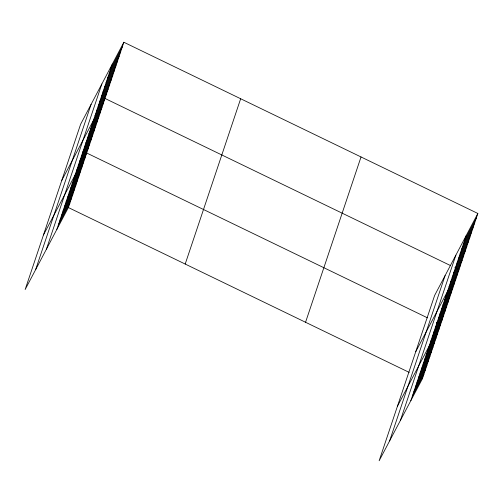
<?xml version="1.0" encoding="UTF-8"?>
<svg xmlns="http://www.w3.org/2000/svg" width="503" height="503" viewBox="0 0 503 503"><rect width="100%" height="100%" fill="white"/><g stroke="black" fill="none" stroke-linecap="round" stroke-linejoin="round"><path stroke-width="0.75" d="M35.612 269.69L91.087 104.391M46.389 249.249L101.864 83.951M56.852 229.406L112.326 64.107M123.851 42.246L80.625 124.235L25.15 289.533L68.377 207.55L123.851 42.246L477.85 213.467L422.375 378.765L379.149 460.754L434.623 295.45L477.85 213.467M185.198 264.05L240.667 98.751M305.554 322.266L361.028 156.961M389.611 440.911L445.086 275.613M400.388 420.464L455.863 255.166M410.85 400.627L466.325 235.322M110.754 68.792L122.279 46.93M109.182 73.469L120.707 51.614M107.611 78.154L119.136 56.298M106.039 82.838L117.564 60.982M104.467 87.522L115.992 65.667M102.895 92.206L114.42 70.351M101.323 96.89L112.848 75.035M99.751 101.575L111.276 79.713M98.179 106.259L109.704 84.397M96.607 110.943L108.132 89.081M95.036 115.627L106.561 93.765M61.762 180.439L104.989 98.45L450.644 265.634M91.936 124.851L103.461 102.996M90.414 129.397L101.939 107.541M88.886 133.943L100.411 112.087M87.365 138.488L98.884 116.633M85.837 143.034L97.362 121.179M84.309 147.58L95.834 125.725M82.788 152.126L94.312 130.271M81.26 156.672L92.785 134.817M79.732 161.218L91.257 139.362M78.21 165.764L89.735 143.908M76.682 170.31L88.207 148.454M43.459 234.983L86.679 153L427.468 317.827M73.633 179.401L85.158 157.546M72.105 183.947L83.63 162.092M70.583 188.493L82.108 166.638M69.056 193.039L80.581 171.183M67.528 197.585L79.053 175.729M66.006 202.131L77.531 180.275M64.478 206.676L76.003 184.821M62.957 211.222L74.475 189.367M61.429 215.768L72.954 193.913M59.901 220.314L71.426 198.459M58.379 224.86L69.904 203.005M464.753 240.006L476.278 218.151M463.181 244.691L474.706 222.835M461.609 249.375L473.134 227.519M460.038 254.059L471.562 232.197M458.466 258.743L469.991 236.882M456.894 263.427L468.419 241.566M455.322 268.112L466.847 246.25M453.75 272.789L465.275 250.934M452.178 277.474L463.703 255.618M450.606 282.158L462.131 260.303M449.034 286.842L460.559 264.987M415.761 351.654L458.988 269.671L454.819 267.653M445.941 296.072L457.466 274.217M444.413 300.618L455.938 278.763M442.885 305.164L454.41 283.308M441.364 309.71L452.889 287.854M439.836 314.256L451.361 292.4M438.314 318.801L449.833 296.94M436.786 323.347L448.311 301.486M435.258 327.893L446.783 306.031M433.737 332.439L445.262 310.577M432.209 336.985L443.734 315.123M430.681 341.531L442.206 319.669M397.458 406.204L440.685 324.215L436.51 322.197M427.632 350.622L439.157 328.761M426.11 355.168L437.629 333.307M424.582 359.714L436.107 337.853M423.054 364.26L434.579 342.398M421.533 368.806L433.058 346.944M420.005 373.352L431.53 351.49M418.477 377.898L430.002 356.036M416.956 382.443L428.481 360.582M415.428 386.989L426.953 365.128M413.906 391.535L425.425 369.674M412.378 396.081L423.903 374.219M68.377 207.55L409.165 372.377M418.898 377.087L422.375 378.765"/></g></svg>
